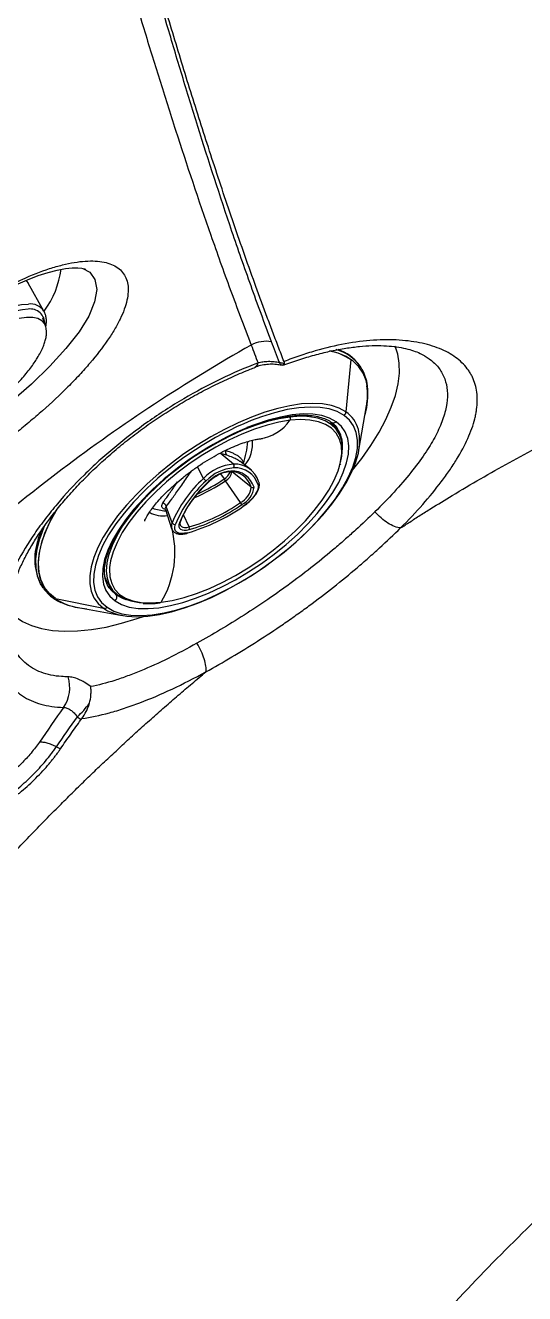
# Model space of a CAD drawing. Extents: x 527 to 611, y 788 to 934.
# Drawn here: x 542.55 to 546.82, y 867.79 to 878.66 of the extents above; entities that cross this region are included whole.
import ezdxf

# ---------------------------------------------------------------- set-up
doc = ezdxf.new("R2010")
doc.units = 0
doc.header["$MEASUREMENT"] = 0
doc.layers.add('1', color=4, linetype='Continuous')
doc.layers.add('GEOMETRY', color=3, linetype='Continuous', lineweight=25)

# ---------------------------------------------------------------- blocks, each defined once
blk = doc.blocks.new('2026_FLAIR')
at = {"layer": 'GEOMETRY'}
for p, q in [((15.638, 72.852), (15.503, 73.09)), ((15.638, 72.852), (15.64, 72.848)), ((15.651, 72.726), (15.629, 72.79)), ((17.697, 72.402), (17.688, 72.391)), ((18.267, 72.437), (18.226, 71.988)), ((18.347, 72.38), (18.341, 72.39)), ((18.353, 72.372), (18.347, 72.38)), ((18.338, 71.661), (18.403, 72.039)), ((17.747, 71.944), (17.743, 71.951)), ((18.126, 71.865), (18.091, 71.904)), ((18.153, 71.827), (18.126, 71.865)), ((18.152, 71.848), (18.147, 71.856)), ((17.263, 71.54), (17.148, 71.634)), ((17.416, 71.488), (17.318, 71.565)), ((18.181, 71.538), (18.182, 71.543)), ((17.006, 71.417), (16.953, 71.516)), ((17.151, 71.457), (17.182, 71.413)), ((17.415, 71.343), (17.252, 71.475)), ((17.322, 71.211), (17.193, 71.397)), ((16.68, 71.15), (16.733, 70.987)), ((16.737, 71.038), (16.687, 71.176)), ((16.882, 71.002), (16.834, 71.105)), ((16.805, 71.022), (16.805, 71.02)), ((15.631, 70.48), (15.623, 70.493)), ((15.624, 70.49), (15.631, 70.48)), ((16.22, 70.461), (16.181, 70.504)), ((16.191, 70.511), (16.217, 70.473)), ((16.197, 70.481), (16.202, 70.474)), ((16.221, 70.467), (16.217, 70.464)), ((16.22, 70.461), (16.218, 70.464)), ((16.258, 70.421), (16.242, 70.443)), ((15.737, 70.387), (16.149, 70.305)), ((15.932, 70.31), (16.309, 70.242)), ((16.149, 70.305), (16.183, 70.284)), ((15.746, 69.118), (15.78, 69.1))]:
    blk.add_line(p, q, dxfattribs=at)
at = {"layer": 'GEOMETRY', "flags": 128}
for points in [[(15.399, 73.077), (15.498, 73.121), (15.59, 73.156), (15.674, 73.183), (15.752, 73.203), (15.822, 73.216), (15.881, 73.222), (15.928, 73.223), (15.964, 73.22), (15.986, 73.215), (15.996, 73.211), (15.996, 73.211), (15.996, 73.211)], [(15.971, 73.218), (16.031, 73.186), (16.076, 73.123), (16.091, 73.036), (16.073, 72.932), (16.022, 72.809), (15.939, 72.675), (15.827, 72.53), (15.69, 72.379), (15.531, 72.226), (15.358, 72.075), (15.175, 71.93), (14.988, 71.794), (14.804, 71.673), (14.625, 71.568), (14.458, 71.484), (14.305, 71.424), (14.172, 71.388), (14.06, 71.379), (13.971, 71.398), (13.908, 71.444), (13.908, 71.444)], [(15.482, 73.116), (15.489, 73.109), (15.503, 73.09)], [(14.305, 71.778), (14.285, 71.803), (14.271, 71.84), (14.269, 71.885), (14.278, 71.937), (14.298, 71.996), (14.33, 72.06), (14.371, 72.129), (14.423, 72.201), (14.483, 72.275), (14.551, 72.35), (14.625, 72.424), (14.706, 72.497), (14.79, 72.567), (14.877, 72.634), (14.966, 72.695), (15.055, 72.75), (15.141, 72.798), (15.226, 72.839), (15.305, 72.871), (15.379, 72.894), (15.446, 72.908), (15.506, 72.912)], [(15.651, 72.726), (15.644, 72.742), (15.621, 72.769), (15.587, 72.788), (15.543, 72.798), (15.489, 72.797), (15.427, 72.787)], [(18.39, 71.964), (18.405, 72.025), (18.415, 72.108), (18.414, 72.185), (18.4, 72.256), (18.375, 72.32), (18.337, 72.375), (18.289, 72.423), (18.229, 72.462), (18.159, 72.491), (18.087, 72.511)], [(18.283, 71.487), (18.362, 71.588), (18.441, 71.701), (18.51, 71.813), (18.568, 71.922), (18.615, 72.027), (18.65, 72.129), (18.674, 72.227), (18.685, 72.319), (18.684, 72.405), (18.671, 72.484), (18.649, 72.551)], [(18.226, 71.988), (18.169, 72.02), (18.102, 72.043), (18.025, 72.057), (17.94, 72.061), (17.847, 72.056), (17.747, 72.041), (17.642, 72.018), (17.532, 71.985), (17.418, 71.944), (17.302, 71.895), (17.185, 71.838), (17.068, 71.774), (16.952, 71.703), (16.838, 71.627), (16.728, 71.546), (16.623, 71.461), (16.524, 71.372), (16.431, 71.281), (16.346, 71.189), (16.27, 71.097), (16.203, 71.004), (16.147, 70.914), (16.101, 70.825), (16.066, 70.74), (16.042, 70.66), (16.031, 70.584), (16.031, 70.514), (16.043, 70.45), (16.067, 70.394), (16.103, 70.345), (16.149, 70.305)], [(18.142, 71.904), (18.086, 71.934), (18.02, 71.956), (17.944, 71.968), (17.859, 71.97), (17.766, 71.962), (17.666, 71.944), (17.561, 71.918), (17.452, 71.881), (17.378, 71.853)], [(18.21, 71.958), (18.152, 71.99), (18.084, 72.013), (18.006, 72.026), (17.919, 72.029), (17.824, 72.023), (17.722, 72.007), (17.614, 71.981), (17.502, 71.946), (17.414, 71.913)], [(16.18, 70.313), (16.238, 70.281), (16.306, 70.258), (16.384, 70.245), (16.471, 70.242), (16.566, 70.248), (16.668, 70.265), (16.776, 70.29), (16.888, 70.325), (17.004, 70.369), (17.121, 70.422), (17.24, 70.482), (17.358, 70.549), (17.474, 70.623), (17.587, 70.702), (17.696, 70.786), (17.799, 70.874), (17.896, 70.965), (17.985, 71.057), (18.065, 71.151), (18.136, 71.244), (18.197, 71.336), (18.246, 71.426), (18.285, 71.513), (18.311, 71.596), (18.325, 71.673), (18.326, 71.745), (18.315, 71.81), (18.292, 71.868), (18.257, 71.917), (18.21, 71.958)], [(17.747, 71.944), (17.653, 71.929), (17.553, 71.905), (17.449, 71.872), (17.341, 71.83), (17.232, 71.78), (17.123, 71.723), (17.014, 71.66), (16.907, 71.59), (16.803, 71.515), (16.704, 71.436), (16.611, 71.354), (16.524, 71.269), (16.445, 71.183), (16.374, 71.096), (16.313, 71.01), (16.263, 70.926), (16.223, 70.844), (16.194, 70.766), (16.188, 70.745)], [(17.748, 71.916), (17.651, 71.9), (17.55, 71.875), (17.443, 71.841), (17.334, 71.797), (17.222, 71.746), (17.111, 71.686), (17, 71.62), (16.892, 71.548), (16.788, 71.47), (16.689, 71.388), (16.596, 71.303), (16.511, 71.216), (16.434, 71.128), (16.367, 71.04), (16.31, 70.954), (16.265, 70.869), (16.231, 70.788), (16.209, 70.711), (16.201, 70.654)], [(16.248, 70.368), (16.304, 70.337), (16.37, 70.315), (16.446, 70.304), (16.531, 70.302), (16.624, 70.309), (16.724, 70.327), (16.829, 70.354), (16.938, 70.39), (17.05, 70.435), (17.164, 70.488), (17.279, 70.548), (17.392, 70.616), (17.503, 70.689), (17.611, 70.768), (17.713, 70.851), (17.81, 70.938), (17.899, 71.027), (17.98, 71.117), (18.052, 71.207), (18.114, 71.297), (18.165, 71.384), (18.204, 71.469), (18.232, 71.55), (18.248, 71.626), (18.251, 71.696), (18.242, 71.759), (18.221, 71.816), (18.187, 71.864), (18.142, 71.904)], [(17.89, 71.949), (17.835, 71.95), (17.747, 71.944)], [(18.171, 71.522), (18.18, 71.56), (18.19, 71.632), (18.187, 71.697), (18.171, 71.755), (18.143, 71.805), (18.103, 71.847), (18.052, 71.88), (17.99, 71.904), (17.918, 71.918), (17.837, 71.922), (17.748, 71.916)], [(18.181, 71.555), (18.192, 71.608), (18.197, 71.676), (18.191, 71.738), (18.172, 71.794), (18.142, 71.841), (18.101, 71.881), (18.049, 71.912), (17.987, 71.934), (17.915, 71.946), (17.89, 71.949)], [(16.183, 70.284), (16.206, 70.273), (16.273, 70.25), (16.35, 70.236), (16.435, 70.232), (16.528, 70.237), (16.628, 70.251), (16.733, 70.275), (16.844, 70.307), (16.957, 70.348), (17.073, 70.398), (17.19, 70.455), (17.307, 70.519), (17.423, 70.589), (17.537, 70.665), (17.647, 70.747), (17.752, 70.832), (17.851, 70.92), (17.944, 71.011), (18.029, 71.103), (18.105, 71.196), (18.172, 71.288), (18.228, 71.379), (18.274, 71.467), (18.309, 71.552), (18.333, 71.633), (18.344, 71.709), (18.344, 71.779), (18.333, 71.838)], [(16.642, 70.356), (16.738, 70.371), (16.84, 70.397), (16.947, 70.431), (17.056, 70.474), (17.167, 70.526), (17.279, 70.585), (17.389, 70.652), (17.497, 70.724), (17.602, 70.802), (17.701, 70.883), (17.794, 70.968), (17.879, 71.055), (17.955, 71.143), (18.023, 71.231), (18.079, 71.318), (18.125, 71.403), (18.159, 71.484), (18.171, 71.522)], [(16.517, 71.329), (16.494, 71.306), (16.405, 71.214), (16.325, 71.12), (16.254, 71.027), (16.193, 70.935), (16.144, 70.845), (16.106, 70.758), (16.079, 70.675), (16.065, 70.598), (16.064, 70.526), (16.075, 70.461), (16.098, 70.403), (16.133, 70.354), (16.18, 70.313)], [(17.474, 71.362), (17.475, 71.344), (17.47, 71.322), (17.46, 71.299), (17.445, 71.274), (17.425, 71.249), (17.4, 71.224), (17.373, 71.2), (17.343, 71.177)], [(16.529, 71.283), (16.491, 71.244), (16.41, 71.154), (16.338, 71.064), (16.276, 70.975), (16.225, 70.887), (16.186, 70.802), (16.158, 70.722), (16.142, 70.646), (16.139, 70.576), (16.148, 70.512), (16.169, 70.456), (16.203, 70.407), (16.248, 70.368)], [(16.007, 70.297), (15.927, 70.307), (15.847, 70.328), (15.777, 70.358), (15.718, 70.397), (15.669, 70.444), (15.632, 70.5), (15.607, 70.563), (15.593, 70.634), (15.591, 70.711), (15.602, 70.795), (15.624, 70.883), (15.659, 70.976), (15.704, 71.073), (15.745, 71.146)], [(15.737, 70.387), (15.685, 70.431), (15.644, 70.484), (15.615, 70.545), (15.597, 70.613), (15.592, 70.688), (15.598, 70.769), (15.617, 70.856), (15.647, 70.947), (15.689, 71.043), (15.742, 71.141), (15.745, 71.147)], [(16.681, 71.139), (16.685, 71.133), (16.685, 71.132)], [(17.344, 71.176), (17.343, 71.176), (17.343, 71.177)], [(15.623, 70.493), (15.61, 70.515), (15.584, 70.579), (15.571, 70.65), (15.569, 70.727), (15.58, 70.811), (15.602, 70.9), (15.637, 70.994), (15.65, 71.024)], [(16.87, 70.952), (16.842, 70.947), (16.816, 70.946), (16.795, 70.949), (16.778, 70.957), (16.767, 70.969), (16.761, 70.984), (16.76, 71.003), (16.765, 71.025)], [(16.799, 71.037), (16.795, 71.02), (16.795, 71.004), (16.8, 70.992), (16.81, 70.982), (16.823, 70.976), (16.84, 70.973), (16.861, 70.974), (16.884, 70.979)], [(16.805, 71.02), (16.808, 71.013), (16.817, 71.005), (16.829, 70.999), (16.844, 70.997), (16.862, 70.998), (16.882, 71.002)], [(15.59, 70.892), (15.595, 70.91), (15.617, 70.973)], [(16.188, 70.745), (16.177, 70.693), (16.172, 70.624), (16.179, 70.562), (16.197, 70.507), (16.227, 70.46), (16.269, 70.42), (16.321, 70.389), (16.383, 70.367), (16.454, 70.354), (16.479, 70.352)], [(16.201, 70.654), (16.2, 70.64), (16.203, 70.575), (16.219, 70.517), (16.247, 70.466), (16.286, 70.424), (16.338, 70.391), (16.4, 70.368), (16.472, 70.354), (16.553, 70.35), (16.642, 70.356)], [(16.202, 70.474), (16.214, 70.46), (16.258, 70.421)], [(16.258, 70.421), (16.312, 70.391), (16.341, 70.381)], [(15.329, 70.297), (15.337, 70.287), (15.391, 70.235), (15.456, 70.191), (15.531, 70.156), (15.617, 70.13), (15.712, 70.114), (15.815, 70.107), (15.927, 70.11), (16.046, 70.123), (16.171, 70.144), (16.302, 70.176), (16.438, 70.216), (16.492, 70.234)]]:
    blk.add_lwpolyline(points, dxfattribs=at)
at = {"layer": 'GEOMETRY'}
for centre, radius, start, end in [((14.99, 73.325), 0.805, 324.0152, 351.9367), ((15.589, 71.976), 0.897, 95.4235, 120.6836), ((15.521, 72.745), 0.125, 357.6722, 98.0566), ((15.522, 72.773), 0.14, 34.2236, 96.7547), ((17.996, 72.029), 0.489, 56.4199, 79.0584), ((18.034, 72.144), 0.393, 36.9472, 74.0265), ((18.041, 72.172), 0.37, 36.0108, 71.4364), ((17.43, 72.411), 0.0426, 297.2897, 355.2576), ((17.682, 72.414), 0.0248, 190.3663, 248.0811), ((17.892, 72.134), 0.52, 349.3852, 8.5214), ((18.183, 71.992), 0.0437, 308.9512, 354.3787), ((18.073, 71.765), 0.27, 15.4634, 55.454), ((18.492, 69.277), 2.848, 112.255, 133.9192), ((17.438, 72.129), 0.375, 277.8779, 325.4484), ((17.726, 71.93), 0.0254, 327.3291, 34.5856), ((18.119, 71.93), 0.0357, 237.1981, 311.3101), ((17.938, 71.734), 0.241, 14.8165, 34.8046), ((18.41, 69.395), 2.665, 112.7904, 134.9137), ((17.127, 71.718), 0.3, 321.3532, 5.3917), ((17.922, 71.696), 0.276, 356.3624, 33.4094), ((17.233, 71.645), 0.0399, 161.0125, 221.4614), ((16.757, 71.762), 0.628, 339.6201, 357.4221), ((17.292, 71.148), 0.393, 94.2326, 136.6886), ((17.247, 71.523), 0.0226, 318.9802, 45.8776), ((17.275, 71.328), 0.212, 16.9925, 93.2028), ((17.291, 71.149), 0.36, 94.2326, 136.6886), ((17.261, 71.191), 0.29, 94.2326, 136.6886), ((17.112, 71.528), 0.135, 301.2508, 336.5977), ((17.146, 71.491), 0.105, 296.6373, 351.4388), ((17.229, 71.489), 0.0133, 230.7493, 321.9601), ((17.231, 71.287), 0.192, 16.9925, 93.2028), ((17.251, 71.284), 0.197, 16.9925, 93.2028), ((17.276, 71.302), 0.207, 16.9925, 93.2028), ((17.718, 70.628), 1.063, 132.0342, 157.3354), ((17.724, 70.625), 1.039, 132.0342, 157.3354), ((17.712, 70.656), 0.989, 132.0342, 157.3354), ((16.347, 72.629), 1.494, 293.0168, 304.4926), ((16.323, 72.667), 1.52, 294.6629, 304.4082), ((17.049, 71.441), 0.0487, 208.6938, 245.5783), ((15.057, 69.928), 2.593, 34.5264, 34.9487), ((17.246, 71.363), 0.17, 296.1991, 353.1705), ((17.249, 71.365), 0.192, 296.1991, 353.1705), ((17.428, 71.36), 0.0211, 232.9002, 301.3003), ((17.466, 71.378), 0.0176, 297.8891, 11.0392), ((17.467, 71.378), 0.016, 13.3475, 51.5479), ((16.645, 71.166), 0.0434, 14.5706, 74.6991), ((16.479, 72.415), 1.47, 285.9341, 304.9872), ((16.935, 70.942), 0.471, 32.2055, 34.8174), ((16.654, 71.319), 0.222, 239.7529, 280.8884), ((16.757, 71.762), 0.628, 252.7345, 263.0415), ((16.436, 72.473), 1.582, 285.9341, 304.9872), ((16.47, 72.426), 1.505, 285.9341, 304.9872), ((15.931, 70.783), 0.83, 329.0327, 15.2641), ((16.807, 71.007), 0.0763, 156.4308, 195.5583), ((16.758, 71.047), 0.0233, 204.1905, 288.3108), ((16.795, 71.05), 0.0133, 287.6031, 341.5998), ((16.858, 70.989), 0.0279, 338.5093, 27.2579), ((16.026, 70.727), 0.466, 159.272, 210.5078), ((16.388, 70.648), 0.24, 192.8285, 214.757), ((16.389, 70.656), 0.258, 229.1426, 235.1369), ((16.012, 70.801), 0.497, 236.5276, 260.8226), ((16.223, 70.4), 0.0405, 307.1977, 31.6143), ((16.156, 70.342), 0.0378, 260.0419, 310.2015), ((15.565, 69.623), 0.295, 325.2417, 18.5378), ((15.488, 69.87), 0.66, 311.4542, 324.8509)]:
    blk.add_arc(centre, radius, start, end, dxfattribs=at)
for points, knots in [([(14.275, 74.644), (14.304, 74.668), (14.362, 74.715), (14.448, 74.785), (14.535, 74.855), (14.623, 74.924), (14.71, 74.994), (14.798, 75.063), (14.887, 75.131), (14.975, 75.2), (15.064, 75.268), (15.153, 75.336), (15.242, 75.403), (15.331, 75.47), (15.421, 75.537), (15.511, 75.604), (15.601, 75.67), (15.691, 75.736), (15.782, 75.802), (15.873, 75.867), (15.964, 75.933), (16.056, 75.997), (16.147, 76.062), (16.209, 76.105), (16.239, 76.126)], [0, 0, 0, 0, 0.045361, 0.09073, 0.136108, 0.181494, 0.226889, 0.272292, 0.317704, 0.363124, 0.408554, 0.453993, 0.499441, 0.544898, 0.590365, 0.635841, 0.681327, 0.726823, 0.772328, 0.817843, 0.863367, 0.908902, 0.954446, 1, 1, 1, 1]), ([(16.239, 76.126), (16.322, 75.844), (16.407, 75.56), (16.538, 75.129), (16.582, 74.985), (16.673, 74.695), (16.719, 74.549), (16.862, 74.108), (16.961, 73.809), (17.122, 73.35), (17.177, 73.195), (17.293, 72.881), (17.352, 72.722), (17.414, 72.561)], [0, 0, 0, 0, 0.25, 0.25, 0.375, 0.375, 0.5, 0.5, 0.75, 0.75, 0.875, 0.875, 1, 1, 1, 1]), ([(17.589, 72.589), (17.528, 72.751), (17.469, 72.91), (17.357, 73.225), (17.302, 73.381), (17.146, 73.841), (17.049, 74.14), (16.911, 74.582), (16.866, 74.728), (16.778, 75.018), (16.735, 75.163), (16.608, 75.594), (16.526, 75.878), (16.446, 76.16)], [0, 0, 0, 0, 0.125, 0.125, 0.25, 0.25, 0.5, 0.5, 0.625, 0.625, 0.75, 0.75, 1, 1, 1, 1]), ([(17.696, 72.419), (17.687, 72.441), (17.671, 72.485), (17.646, 72.549), (17.621, 72.614), (17.597, 72.678), (17.573, 72.741), (17.55, 72.804), (17.526, 72.867), (17.503, 72.93), (17.48, 72.992), (17.432, 73.126), (17.359, 73.329), (17.265, 73.6), (17.175, 73.866), (17.089, 74.127), (17.006, 74.383), (16.926, 74.637), (16.847, 74.89), (16.77, 75.143), (16.694, 75.396), (16.618, 75.65), (16.543, 75.904), (16.494, 76.073), (16.47, 76.158)], [0, 0, 0, 0, 0.015948, 0.031859, 0.047735, 0.063575, 0.079378, 0.095145, 0.110876, 0.126569, 0.142226, 0.157845, 0.22818, 0.298416, 0.368545, 0.43856, 0.506969, 0.575897, 0.645337, 0.715284, 0.785729, 0.856668, 0.928094, 1, 1, 1, 1]), ([(13.837, 71.189), (13.86, 71.161), (13.889, 71.141), (13.944, 71.122), (13.964, 71.117), (13.997, 71.112), (14.009, 71.111), (14.032, 71.11), (14.045, 71.11), (14.107, 71.112), (14.163, 71.121), (14.24, 71.141), (14.256, 71.145), (14.288, 71.155), (14.305, 71.16), (14.355, 71.177), (14.39, 71.19), (14.496, 71.234), (14.57, 71.269), (14.669, 71.32), (14.689, 71.331), (14.728, 71.353), (14.748, 71.364), (14.809, 71.399), (14.849, 71.423), (14.931, 71.474), (14.973, 71.5), (15.035, 71.542), (15.056, 71.556), (15.098, 71.585), (15.119, 71.599), (15.224, 71.673), (15.307, 71.735), (15.429, 71.831), (15.469, 71.864), (15.529, 71.914), (15.549, 71.931), (15.588, 71.965), (15.607, 71.981), (15.703, 72.066), (15.775, 72.134), (15.861, 72.219), (15.877, 72.236), (15.911, 72.271), (15.927, 72.288), (15.974, 72.339), (16.004, 72.373), (16.089, 72.473), (16.14, 72.538), (16.195, 72.618), (16.205, 72.633), (16.225, 72.665), (16.234, 72.68), (16.261, 72.725), (16.277, 72.755), (16.305, 72.812), (16.317, 72.84), (16.336, 72.894), (16.344, 72.92), (16.361, 72.995), (16.363, 73.04), (16.354, 73.1), (16.349, 73.119), (16.334, 73.153), (16.324, 73.169), (16.301, 73.198), (16.287, 73.211), (16.255, 73.234), (16.237, 73.244), (16.179, 73.268), (16.132, 73.278), (16.052, 73.282), (16.023, 73.282), (15.963, 73.278), (15.931, 73.274), (15.866, 73.263), (15.832, 73.256), (15.779, 73.243), (15.761, 73.238), (15.724, 73.228), (15.705, 73.222), (15.611, 73.192), (15.533, 73.161), (15.411, 73.105), (15.37, 73.085), (15.308, 73.053), (15.287, 73.042), (15.244, 73.019), (15.223, 73.007), (15.118, 72.946), (15.034, 72.892), (14.929, 72.819), (14.908, 72.804), (14.866, 72.774), (14.845, 72.758), (14.783, 72.711), (14.742, 72.679), (14.622, 72.581), (14.545, 72.512), (14.452, 72.423), (14.434, 72.405), (14.398, 72.369), (14.38, 72.351), (14.328, 72.297), (14.294, 72.261), (14.23, 72.188), (14.199, 72.152), (14.155, 72.097), (14.14, 72.079), (14.112, 72.042), (14.098, 72.024), (14.032, 71.934), (13.986, 71.864), (13.926, 71.762), (13.908, 71.728), (13.884, 71.679), (13.876, 71.663), (13.862, 71.631), (13.855, 71.616), (13.824, 71.539), (13.807, 71.482), (13.796, 71.417), (13.794, 71.404), (13.791, 71.38), (13.79, 71.368), (13.789, 71.333), (13.791, 71.311), (13.801, 71.25), (13.815, 71.216), (13.837, 71.189)], [0, 0, 0, 0, 0.03125, 0.03125, 0.046875, 0.046875, 0.054687, 0.054687, 0.0625, 0.0625, 0.09375, 0.09375, 0.101562, 0.101562, 0.109375, 0.109375, 0.125, 0.125, 0.15625, 0.15625, 0.164062, 0.164062, 0.171875, 0.171875, 0.1875, 0.1875, 0.203125, 0.203125, 0.210937, 0.210937, 0.21875, 0.21875, 0.25, 0.25, 0.265625, 0.265625, 0.273437, 0.273437, 0.28125, 0.28125, 0.3125, 0.3125, 0.320312, 0.320312, 0.328125, 0.328125, 0.34375, 0.34375, 0.375, 0.375, 0.382812, 0.382812, 0.390625, 0.390625, 0.40625, 0.40625, 0.421875, 0.421875, 0.4375, 0.4375, 0.46875, 0.46875, 0.484375, 0.484375, 0.5, 0.5, 0.515625, 0.515625, 0.53125, 0.53125, 0.5625, 0.5625, 0.578125, 0.578125, 0.59375, 0.59375, 0.609375, 0.609375, 0.617187, 0.617187, 0.625, 0.625, 0.65625, 0.65625, 0.671875, 0.671875, 0.679687, 0.679687, 0.6875, 0.6875, 0.71875, 0.71875, 0.726562, 0.726562, 0.734375, 0.734375, 0.75, 0.75, 0.78125, 0.78125, 0.789062, 0.789062, 0.796875, 0.796875, 0.8125, 0.8125, 0.828125, 0.828125, 0.835937, 0.835937, 0.84375, 0.84375, 0.875, 0.875, 0.890625, 0.890625, 0.898438, 0.898438, 0.90625, 0.90625, 0.9375, 0.9375, 0.945313, 0.945313, 0.953125, 0.953125, 0.96875, 0.96875, 1, 1, 1, 1]), ([(18.695, 70.993), (18.708, 71.001), (18.734, 71.018), (18.79, 71.055), (18.863, 71.102), (18.984, 71.178), (19.156, 71.283), (19.38, 71.416), (19.628, 71.556), (20.046, 71.782), (20.641, 72.074), (21.424, 72.403), (22.088, 72.636), (22.558, 72.777), (22.787, 72.839), (22.922, 72.874), (23.023, 72.9), (23.13, 72.926), (23.264, 72.958), (23.433, 72.997), (23.635, 73.04), (23.907, 73.094), (24.245, 73.154), (24.656, 73.215), (25.067, 73.264), (25.481, 73.302), (25.894, 73.328), (26.219, 73.34), (26.456, 73.344), (26.606, 73.345), (26.756, 73.344), (26.906, 73.342), (27.055, 73.338), (27.204, 73.333), (27.352, 73.326), (27.499, 73.317), (27.598, 73.311), (27.647, 73.307)], [0, 0, 0, 0, 0.004889, 0.009686, 0.020797, 0.031898, 0.054081, 0.083326, 0.112823, 0.142572, 0.231326, 0.319814, 0.409401, 0.454147, 0.476461, 0.485379, 0.498747, 0.509881, 0.521012, 0.543264, 0.565667, 0.587742, 0.632629, 0.676704, 0.721792, 0.766619, 0.81118, 0.855472, 0.871727, 0.887934, 0.904092, 0.9202, 0.93626, 0.95227, 0.96823, 0.98414, 1, 1, 1, 1]), ([(15.654, 72.715), (15.656, 72.726), (15.66, 72.748), (15.66, 72.78), (15.655, 72.812), (15.646, 72.836), (15.64, 72.849), (15.638, 72.852)], [0, 0, 0, 0, 0.2141628, 0.4601576, 0.7042588, 0.9289848, 1, 1, 1, 1]), ([(15.197, 72.034), (15.224, 72.056), (15.261, 72.087), (15.312, 72.133), (15.354, 72.172), (15.4, 72.219), (15.444, 72.267), (15.486, 72.316), (15.523, 72.363), (15.555, 72.408), (15.584, 72.452), (15.609, 72.497), (15.63, 72.54), (15.645, 72.58), (15.656, 72.619), (15.66, 72.649), (15.66, 72.68), (15.658, 72.704), (15.653, 72.719), (15.651, 72.726)], [0, 0, 0, 0, 0.091674, 0.127554, 0.186647, 0.246664, 0.309582, 0.373282, 0.436413, 0.497015, 0.553491, 0.620272, 0.686064, 0.746479, 0.806427, 0.872262, 0.911355, 0.963389, 1, 1, 1, 1]), ([(17.414, 72.561), (16.852, 72.242), (16.31, 71.886), (15.253, 71.086), (14.74, 70.639), (13.781, 69.68), (13.334, 69.167), (12.534, 68.11), (12.178, 67.568), (11.859, 67.006)], [0.0117209, 0.0117209, 0.0117209, 0.0117209, 0.2499981, 0.2499981, 0.4999981, 0.4999981, 0.7499981, 0.7499981, 0.9882772, 0.9882772, 0.9882772, 0.9882772]), ([(17.589, 72.589), (17.56, 72.594), (17.53, 72.594), (17.47, 72.585), (17.441, 72.575), (17.414, 72.561)], [0, 0, 0, 0, 0.5, 0.5, 1, 1, 1, 1]), ([(17.69, 72.388), (17.694, 72.39), (17.745, 72.41), (17.841, 72.441), (17.974, 72.481), (18.103, 72.512), (18.226, 72.535), (18.343, 72.55), (18.451, 72.557), (18.551, 72.556), (18.641, 72.549), (18.721, 72.536), (18.791, 72.518), (18.85, 72.496), (18.887, 72.478), (18.902, 72.467), (18.904, 72.466)], [0, 0, 0, 0, 0.008127, 0.092038, 0.175826, 0.259296, 0.342257, 0.42454, 0.506029, 0.586732, 0.666624, 0.745299, 0.824383, 0.903824, 0.983792, 1, 1, 1, 1]), ([(18.695, 70.993), (18.831, 71.129), (18.947, 71.261), (19.068, 71.422), (19.091, 71.454), (19.124, 71.501), (19.135, 71.517), (19.155, 71.549), (19.165, 71.564), (19.213, 71.642), (19.245, 71.702), (19.297, 71.818), (19.317, 71.874), (19.334, 71.942), (19.337, 71.955), (19.343, 71.982), (19.345, 71.995), (19.35, 72.034), (19.352, 72.06), (19.353, 72.133), (19.347, 72.18), (19.328, 72.245), (19.32, 72.266), (19.306, 72.296), (19.301, 72.306), (19.289, 72.325), (19.283, 72.335), (19.251, 72.382), (19.218, 72.415), (19.142, 72.474), (19.098, 72.5), (19.022, 72.533), (18.995, 72.543), (18.939, 72.561), (18.91, 72.569), (18.819, 72.589), (18.754, 72.598), (18.649, 72.605), (18.613, 72.606), (18.539, 72.605), (18.5, 72.604), (18.384, 72.596), (18.303, 72.586), (18.137, 72.556), (18.052, 72.536), (17.92, 72.498), (17.876, 72.484), (17.786, 72.454), (17.741, 72.437), (17.696, 72.419)], [0, 0, 0, 0, 0.125, 0.125, 0.15625, 0.15625, 0.171875, 0.171875, 0.1875, 0.1875, 0.25, 0.25, 0.3125, 0.3125, 0.328125, 0.328125, 0.34375, 0.34375, 0.375, 0.375, 0.4375, 0.4375, 0.46875, 0.46875, 0.484375, 0.484375, 0.5, 0.5, 0.5625, 0.5625, 0.625, 0.625, 0.65625, 0.65625, 0.6875, 0.6875, 0.75, 0.75, 0.78125, 0.78125, 0.8125, 0.8125, 0.875, 0.875, 0.9375, 0.9375, 0.96875, 0.96875, 1, 1, 1, 1]), ([(17.473, 72.407), (17.365, 72.366), (17.258, 72.32), (17.045, 72.217), (16.94, 72.161), (16.81, 72.084), (16.784, 72.069), (16.732, 72.037), (16.707, 72.02), (16.629, 71.971), (16.579, 71.937), (16.431, 71.832), (16.336, 71.76), (16.199, 71.646), (16.154, 71.607), (16.088, 71.548), (16.067, 71.527), (16.024, 71.487), (16.003, 71.467), (15.9, 71.366), (15.824, 71.283), (15.718, 71.158), (15.684, 71.116), (15.636, 71.053), (15.62, 71.032), (15.589, 70.989), (15.574, 70.968), (15.501, 70.861), (15.451, 70.777), (15.364, 70.611), (15.328, 70.529), (15.292, 70.429), (15.285, 70.409), (15.273, 70.369), (15.267, 70.349), (15.252, 70.291), (15.243, 70.253), (15.224, 70.142), (15.22, 70.072), (15.223, 69.988), (15.225, 69.972), (15.228, 69.94), (15.231, 69.924), (15.239, 69.877), (15.246, 69.848), (15.274, 69.763), (15.3, 69.713), (15.35, 69.646), (15.368, 69.625), (15.398, 69.596), (15.409, 69.587), (15.431, 69.57), (15.442, 69.562), (15.501, 69.523), (15.554, 69.499), (15.642, 69.475), (15.673, 69.468), (15.738, 69.459), (15.772, 69.456), (15.807, 69.455)], [0, 0, 0, 0, 0.0625, 0.0625, 0.125, 0.125, 0.140625, 0.140625, 0.15625, 0.15625, 0.1875, 0.1875, 0.25, 0.25, 0.28125, 0.28125, 0.296875, 0.296875, 0.3125, 0.3125, 0.375, 0.375, 0.40625, 0.40625, 0.421875, 0.421875, 0.4375, 0.4375, 0.5, 0.5, 0.5625, 0.5625, 0.578125, 0.578125, 0.59375, 0.59375, 0.625, 0.625, 0.6875, 0.6875, 0.703125, 0.703125, 0.71875, 0.71875, 0.75, 0.75, 0.8125, 0.8125, 0.84375, 0.84375, 0.859375, 0.859375, 0.875, 0.875, 0.9375, 0.9375, 0.96875, 0.96875, 1, 1, 1, 1]), ([(17.45, 72.372), (17.457, 72.375), (17.478, 72.384), (17.522, 72.394), (17.576, 72.4), (17.628, 72.398), (17.659, 72.393), (17.673, 72.391)], [0, 0, 0, 0, 0.108137, 0.352031, 0.586566, 0.814364, 1, 1, 1, 1]), ([(17.658, 72.41), (17.642, 72.413), (17.626, 72.415), (17.594, 72.418), (17.577, 72.419), (17.546, 72.418), (17.53, 72.417), (17.501, 72.413), (17.487, 72.411), (17.473, 72.407)], [0, 0, 0, 0, 0.25, 0.25, 0.5, 0.5, 0.75, 0.75, 1, 1, 1, 1]), ([(17.697, 72.402), (17.695, 72.403), (17.694, 72.403), (17.692, 72.403), (17.681, 72.406), (17.669, 72.408), (17.658, 72.41)], [0.000149032, 0.000149032, 0.000149032, 0.000149032, 0.000279696, 0.000279696, 0.000279696, 0.001179991, 0.001179991, 0.001179991, 0.001179991]), ([(18.904, 72.466), (18.929, 72.45), (18.984, 72.413), (19.044, 72.339), (19.085, 72.248), (19.1, 72.145), (19.09, 72.03), (19.053, 71.905), (18.991, 71.771), (18.902, 71.625), (18.785, 71.468), (18.643, 71.301), (18.531, 71.188), (18.475, 71.131)], [0, 0, 0, 0, 0.069506, 0.155874, 0.245082, 0.334604, 0.423822, 0.515387, 0.607272, 0.698856, 0.799108, 0.899745, 1, 1, 1, 1]), ([(15.336, 70.091), (15.334, 70.098), (15.328, 70.122), (15.324, 70.175), (15.324, 70.248), (15.333, 70.329), (15.351, 70.417), (15.378, 70.511), (15.415, 70.61), (15.462, 70.712), (15.517, 70.817), (15.583, 70.923), (15.657, 71.031), (15.741, 71.142), (15.834, 71.253), (15.936, 71.365), (16.046, 71.477), (16.164, 71.586), (16.287, 71.692), (16.416, 71.794), (16.548, 71.891), (16.684, 71.982), (16.823, 72.068), (16.966, 72.149), (17.113, 72.224), (17.26, 72.292), (17.373, 72.341), (17.436, 72.364), (17.451, 72.37)], [0, 0, 0, 0, 0.015124, 0.0561202, 0.0963565, 0.1364104, 0.1764559, 0.216541, 0.2565919, 0.2964688, 0.3360965, 0.375003, 0.4143512, 0.4543733, 0.494966, 0.5359984, 0.5773193, 0.6187678, 0.6601474, 0.7013012, 0.7421145, 0.7824246, 0.8226685, 0.8637277, 0.9049681, 0.9462837, 0.9875215, 1, 1, 1, 1]), ([(17.673, 72.391), (17.677, 72.391), (17.681, 72.39), (17.686, 72.389), (17.686, 72.389)], [0, 0, 0, 0, 0.912435, 1, 1, 1, 1]), ([(18.412, 72.208), (18.412, 72.21), (18.41, 72.237), (18.396, 72.284), (18.376, 72.337), (18.357, 72.363), (18.352, 72.371)], [0, 0, 0, 0, 0.033609, 0.437253, 0.834248, 1, 1, 1, 1]), ([(17.373, 71.845), (17.403, 71.857), (17.467, 71.882), (17.561, 71.912), (17.656, 71.936), (17.745, 71.952), (17.828, 71.96), (17.904, 71.96), (17.972, 71.952), (18.031, 71.936), (18.072, 71.918), (18.093, 71.905), (18.1, 71.9)], [0, 0, 0, 0, 0.094446, 0.201986, 0.309317, 0.416395, 0.523185, 0.629692, 0.736011, 0.842349, 0.949207, 1, 1, 1, 1]), ([(18.1, 71.9), (18.107, 71.895), (18.125, 71.882), (18.139, 71.865), (18.147, 71.854)], [0, 0, 0, 0, 0.369965, 1, 1, 1, 1]), ([(16.501, 71.052), (16.501, 71.052), (16.502, 71.053), (16.507, 71.067), (16.519, 71.09), (16.539, 71.122), (16.567, 71.162), (16.603, 71.208), (16.648, 71.259), (16.702, 71.313), (16.763, 71.37), (16.83, 71.427), (16.903, 71.482), (16.979, 71.535), (17.057, 71.584), (17.135, 71.628), (17.21, 71.666), (17.281, 71.698), (17.346, 71.722), (17.403, 71.74), (17.449, 71.751), (17.476, 71.755), (17.487, 71.757), (17.49, 71.757)], [0, 0, 0, 0, 0.0326244, 0.0744883, 0.1172014, 0.161368, 0.2073417, 0.2552371, 0.3049818, 0.356375, 0.4091388, 0.4629586, 0.5175082, 0.5724624, 0.6274948, 0.6821899, 0.7362338, 0.7893196, 0.8411593, 0.8915116, 0.9402307, 0.9873376, 1, 1, 1, 1]), ([(17.49, 71.757), (17.494, 71.758), (17.506, 71.759), (17.514, 71.758), (17.512, 71.759), (17.511, 71.759)], [0, 0, 0, 0, 0.333616, 0.868985, 1, 1, 1, 1]), ([(17.196, 71.658), (17.209, 71.654), (17.233, 71.646), (17.263, 71.633), (17.289, 71.62), (17.31, 71.605), (17.33, 71.586), (17.343, 71.566), (17.342, 71.552), (17.341, 71.547)], [0, 0, 0, 0, 0.141457, 0.270107, 0.386931, 0.52347, 0.660388, 0.883125, 1, 1, 1, 1]), ([(17.148, 71.634), (17.159, 71.631), (17.178, 71.626), (17.196, 71.621), (17.204, 71.619)], [0, 0, 0, 0, 0.561342, 1, 1, 1, 1]), ([(17.204, 71.619), (17.238, 71.606), (17.28, 71.591), (17.31, 71.571), (17.316, 71.566), (17.318, 71.565)], [0, 0, 0, 0, 0.746882, 0.923319, 1, 1, 1, 1]), ([(16.687, 71.176), (16.702, 71.196), (16.731, 71.236), (16.792, 71.323), (16.852, 71.407), (16.891, 71.464), (16.905, 71.483)], [0, 0, 0, 0, 0.285753, 0.568066, 0.850382, 1, 1, 1, 1]), ([(17.053, 71.391), (17.059, 71.396), (17.074, 71.41), (17.104, 71.433), (17.142, 71.454), (17.178, 71.469), (17.208, 71.476), (17.222, 71.476), (17.228, 71.476)], [0, 0, 0, 0, 0.099707, 0.291486, 0.483997, 0.675442, 0.86406, 1, 1, 1, 1]), ([(16.657, 71.207), (16.671, 71.228), (16.7, 71.268), (16.745, 71.332), (16.776, 71.376), (16.784, 71.387)], [0, 0, 0, 0, 0.432899, 0.861271, 1, 1, 1, 1]), ([(16.808, 71.045), (16.812, 71.055), (16.823, 71.085), (16.849, 71.138), (16.89, 71.202), (16.939, 71.268), (16.994, 71.332), (17.034, 71.372), (17.053, 71.391)], [0, 0, 0, 0, 0.097518, 0.282605, 0.468028, 0.653829, 0.839994, 1, 1, 1, 1]), ([(17.344, 71.176), (17.351, 71.181), (17.373, 71.196), (17.407, 71.225), (17.441, 71.262), (17.466, 71.299), (17.482, 71.334), (17.486, 71.362), (17.484, 71.376), (17.483, 71.381)], [0, 0, 0, 0, 0.087806, 0.255312, 0.423659, 0.59341, 0.765737, 0.922518, 1, 1, 1, 1]), ([(16.202, 70.475), (16.201, 70.477), (16.188, 70.491), (16.173, 70.524), (16.159, 70.574), (16.156, 70.632), (16.163, 70.696), (16.181, 70.764), (16.209, 70.836), (16.246, 70.912), (16.293, 70.99), (16.349, 71.071), (16.414, 71.153), (16.477, 71.224), (16.521, 71.268), (16.537, 71.284)], [0, 0, 0, 0, 0.013644, 0.103348, 0.193131, 0.280087, 0.364754, 0.448325, 0.531557, 0.614772, 0.698114, 0.781642, 0.865354, 0.949226, 1, 1, 1, 1]), ([(16.681, 71.15), (16.675, 71.152), (16.655, 71.159), (16.643, 71.179), (16.652, 71.198), (16.657, 71.207)], [0, 0, 0, 0, 0.182571, 0.582709, 1, 1, 1, 1]), ([(16.681, 71.151), (16.68, 71.152), (16.674, 71.16), (16.681, 71.169), (16.687, 71.176)], [0, 0, 0, 0, 0.144248, 1, 1, 1, 1]), ([(18.475, 71.131), (18.422, 71.08), (18.367, 71.028), (18.282, 70.95), (18.253, 70.925), (18.194, 70.873), (18.164, 70.847), (18.014, 70.718), (17.888, 70.619), (17.724, 70.498), (17.69, 70.474), (17.623, 70.426), (17.59, 70.403), (17.488, 70.334), (17.421, 70.289), (17.219, 70.16), (17.084, 70.08), (16.95, 70.005)], [0, 0, 0, 0, 0.125, 0.125, 0.1875, 0.1875, 0.25, 0.25, 0.5, 0.5, 0.5625, 0.5625, 0.625, 0.625, 0.75, 0.75, 1, 1, 1, 1]), ([(18.695, 70.993), (18.679, 70.994), (18.662, 70.998), (18.625, 71.013), (18.606, 71.023), (18.567, 71.047), (18.547, 71.062), (18.509, 71.095), (18.491, 71.113), (18.475, 71.131)], [0, 0, 0, 0, 0.25, 0.25, 0.5, 0.5, 0.75, 0.75, 1, 1, 1, 1]), ([(16.731, 71.001), (16.731, 71), (16.73, 70.99), (16.739, 70.972), (16.758, 70.952), (16.786, 70.941), (16.819, 70.939), (16.847, 70.943), (16.863, 70.947), (16.865, 70.948)], [0, 0, 0, 0, 0.023174, 0.19978, 0.387074, 0.570066, 0.766217, 0.969794, 1, 1, 1, 1]), ([(16.805, 71.022), (16.805, 71.024), (16.803, 71.029), (16.806, 71.039), (16.808, 71.045)], [0, 0, 0, 0, 0.443573, 1, 1, 1, 1]), ([(17.027, 69.76), (17.101, 69.801), (17.174, 69.843), (17.322, 69.931), (17.396, 69.976), (17.543, 70.071), (17.617, 70.119), (17.727, 70.195), (17.764, 70.221), (17.838, 70.273), (17.874, 70.299), (17.981, 70.378), (18.051, 70.432), (18.189, 70.541), (18.256, 70.596), (18.355, 70.68), (18.388, 70.709), (18.452, 70.766), (18.484, 70.794), (18.577, 70.879), (18.637, 70.936), (18.695, 70.993)], [0, 0, 0, 0, 0.125, 0.125, 0.25, 0.25, 0.375, 0.375, 0.4375, 0.4375, 0.5, 0.5, 0.625, 0.625, 0.75, 0.75, 0.8125, 0.8125, 0.875, 0.875, 1, 1, 1, 1]), ([(15.623, 70.495), (15.631, 70.482), (15.651, 70.45), (15.695, 70.409), (15.74, 70.375), (15.772, 70.36), (15.782, 70.355)], [0, 0, 0, 0, 0.215958, 0.532965, 0.850734, 1, 1, 1, 1]), ([(16.49, 70.346), (16.51, 70.345), (16.554, 70.343), (16.605, 70.347), (16.634, 70.35)], [0, 0, 0, 0, 0.4269258, 1, 1, 1, 1]), ([(15.845, 69.717), (15.826, 69.718), (15.775, 69.719), (15.697, 69.73), (15.613, 69.754), (15.538, 69.79), (15.472, 69.839), (15.417, 69.898), (15.374, 69.97), (15.346, 70.035), (15.338, 70.079), (15.335, 70.091)], [0, 0, 0, 0, 0.06938, 0.19116, 0.312938, 0.438496, 0.564055, 0.690532, 0.817014, 0.94755, 1, 1, 1, 1]), ([(16.95, 70.005), (16.866, 69.958), (16.784, 69.915), (16.624, 69.836), (16.545, 69.8), (16.431, 69.753), (16.393, 69.738), (16.337, 69.718), (16.318, 69.711), (16.282, 69.698), (16.264, 69.692), (16.174, 69.664), (16.105, 69.646), (16.04, 69.633)], [0, 0, 0, 0, 0.25, 0.25, 0.5, 0.5, 0.625, 0.625, 0.6875, 0.6875, 0.75, 0.75, 1, 1, 1, 1]), ([(17.027, 69.76), (17.029, 69.774), (17.029, 69.791), (17.023, 69.828), (17.018, 69.849), (17.005, 69.892), (16.996, 69.915), (16.975, 69.961), (16.963, 69.983), (16.95, 70.005)], [0, 0, 0, 0, 0.25, 0.25, 0.5, 0.5, 0.75, 0.75, 1, 1, 1, 1]), ([(14.66, 67.393), (14.677, 67.414), (14.713, 67.456), (14.766, 67.52), (14.82, 67.583), (14.874, 67.645), (14.928, 67.708), (14.982, 67.77), (15.037, 67.832), (15.092, 67.894), (15.147, 67.955), (15.203, 68.016), (15.258, 68.077), (15.314, 68.138), (15.371, 68.198), (15.427, 68.258), (15.484, 68.318), (15.541, 68.377), (15.598, 68.436), (15.655, 68.495), (15.713, 68.554), (15.788, 68.629), (15.88, 68.721), (15.99, 68.829), (16.101, 68.936), (16.214, 69.042), (16.327, 69.147), (16.441, 69.252), (16.556, 69.355), (16.673, 69.458), (16.79, 69.56), (16.908, 69.66), (16.987, 69.727), (17.027, 69.76)], [0, 0, 0, 0, 0.024712, 0.049414, 0.074105, 0.098787, 0.123457, 0.148117, 0.172767, 0.197406, 0.222034, 0.246651, 0.271258, 0.295853, 0.320437, 0.34501, 0.369572, 0.394123, 0.418662, 0.443189, 0.467706, 0.49221, 0.538139, 0.584117, 0.630142, 0.676214, 0.722334, 0.768499, 0.81471, 0.860966, 0.907267, 0.953612, 1, 1, 1, 1]), ([(16.04, 69.633), (16.022, 69.646), (16.005, 69.658), (15.98, 69.674), (15.971, 69.678), (15.954, 69.687), (15.946, 69.691), (15.921, 69.702), (15.904, 69.708), (15.873, 69.715), (15.859, 69.717), (15.845, 69.717)], [0, 0, 0, 0, 0.25, 0.25, 0.375, 0.375, 0.5, 0.5, 0.75, 0.75, 1, 1, 1, 1]), ([(15.963, 69.36), (16.038, 69.37), (16.117, 69.386), (16.242, 69.42), (16.284, 69.433), (16.371, 69.462), (16.416, 69.478), (16.55, 69.529), (16.642, 69.568), (16.831, 69.657), (16.928, 69.706), (17.027, 69.76)], [0, 0, 0, 0, 0.25, 0.25, 0.375, 0.375, 0.5, 0.5, 0.75, 0.75, 1, 1, 1, 1]), ([(16.028, 69.49), (16.035, 69.514), (16.039, 69.538), (16.042, 69.574), (16.043, 69.586), (16.042, 69.604), (16.042, 69.61), (16.041, 69.621), (16.04, 69.627), (16.04, 69.633)], [0, 0, 0, 0, 0.5, 0.5, 0.75, 0.75, 0.875, 0.875, 1, 1, 1, 1]), ([(15.963, 69.36), (15.978, 69.379), (15.99, 69.399), (16.007, 69.432), (16.012, 69.443), (16.02, 69.466), (16.024, 69.478), (16.028, 69.49)], [0, 0, 0, 0, 0.5, 0.5, 0.75, 0.75, 1, 1, 1, 1]), ([(15.807, 69.455), (15.817, 69.455), (15.826, 69.453), (15.841, 69.447), (15.846, 69.445), (15.856, 69.439), (15.862, 69.436), (15.877, 69.426), (15.887, 69.417), (15.907, 69.398), (15.916, 69.387), (15.925, 69.375)], [0, 0, 0, 0, 0.25, 0.25, 0.375, 0.375, 0.5, 0.5, 0.75, 0.75, 1, 1, 1, 1]), ([(15.78, 69.1), (15.795, 69.121), (15.824, 69.163), (15.868, 69.225), (15.911, 69.287), (15.941, 69.329), (15.955, 69.349)], [0, 0, 0, 0, 0.250781, 0.501042, 0.750783, 1, 1, 1, 1]), ([(15.6, 69.157), (15.578, 69.126), (15.554, 69.095), (15.503, 69.033), (15.475, 69.003), (15.417, 68.945), (15.387, 68.917), (15.341, 68.879), (15.325, 68.866), (15.294, 68.842), (15.278, 68.831), (15.263, 68.82)], [0, 0, 0, 0, 0.25, 0.25, 0.5, 0.5, 0.75, 0.75, 0.875, 0.875, 1, 1, 1, 1]), ([(15.746, 69.118), (15.732, 69.124), (15.705, 69.136), (15.679, 69.145), (15.654, 69.152), (15.642, 69.154), (15.62, 69.157), (15.609, 69.158), (15.6, 69.157)], [0, 0, 0, 0, 0.25, 0.5, 0.5, 0.75, 0.75, 1, 1, 1, 1]), ([(15.302, 68.674), (15.313, 68.681), (15.323, 68.688), (15.343, 68.703), (15.354, 68.711), (15.384, 68.734), (15.405, 68.751), (15.466, 68.802), (15.505, 68.838), (15.582, 68.915), (15.618, 68.955), (15.669, 69.015), (15.685, 69.035), (15.709, 69.066), (15.717, 69.076), (15.732, 69.097), (15.739, 69.107), (15.746, 69.118)], [0, 0, 0, 0, 0.0625, 0.0625, 0.125, 0.125, 0.25, 0.25, 0.5, 0.5, 0.75, 0.75, 0.875, 0.875, 0.9375, 0.9375, 1, 1, 1, 1]), ([(15.32, 68.64), (15.324, 68.643), (15.333, 68.648), (15.346, 68.657), (15.358, 68.667), (15.371, 68.676), (15.384, 68.686), (15.396, 68.696), (15.409, 68.706), (15.422, 68.716), (15.434, 68.726), (15.464, 68.751), (15.51, 68.791), (15.57, 68.849), (15.629, 68.91), (15.673, 68.96), (15.704, 68.998), (15.724, 69.023), (15.744, 69.049), (15.763, 69.074), (15.774, 69.091), (15.78, 69.1)], [0, 0, 0, 0, 0.025026, 0.050004, 0.074945, 0.099863, 0.12477, 0.149678, 0.174601, 0.199551, 0.22454, 0.249582, 0.374623, 0.499701, 0.624412, 0.749131, 0.799415, 0.849541, 0.899612, 0.949731, 1, 1, 1, 1]), ([(16.055, 53.104), (16.034, 53.361), (16.013, 53.618), (15.986, 53.942), (15.98, 54.007), (15.969, 54.136), (15.953, 54.331), (15.937, 54.526), (15.904, 54.918), (15.881, 55.18), (15.854, 55.476), (15.851, 55.509), (15.845, 55.575), (15.842, 55.608), (15.834, 55.707), (15.829, 55.773), (15.816, 55.97), (15.81, 56.102), (15.804, 56.3), (15.802, 56.366), (15.801, 56.497), (15.801, 56.563), (15.803, 56.761), (15.806, 56.892), (15.823, 57.287), (15.843, 57.551), (15.886, 57.946), (15.903, 58.077), (15.931, 58.275), (15.94, 58.341), (15.956, 58.44), (15.961, 58.473), (15.972, 58.538), (15.978, 58.571), (16.03, 58.868), (16.084, 59.132), (16.163, 59.461), (16.18, 59.527), (16.214, 59.658), (16.233, 59.724), (16.291, 59.919), (16.333, 60.049), (16.423, 60.305), (16.471, 60.431), (16.535, 60.588), (16.548, 60.619), (16.575, 60.681), (16.588, 60.712), (16.629, 60.804), (16.657, 60.866), (16.8, 61.171), (16.926, 61.409), (17.132, 61.759), (17.203, 61.874), (17.314, 62.045), (17.352, 62.101), (17.429, 62.214), (17.468, 62.27), (17.586, 62.438), (17.666, 62.549), (17.788, 62.715), (17.829, 62.77), (17.912, 62.88), (17.954, 62.934), (18.165, 63.207), (18.338, 63.421), (18.692, 63.84), (18.874, 64.046), (19.245, 64.449), (19.434, 64.646), (20.016, 65.225), (20.42, 65.595), (20.946, 66.037), (21.052, 66.124), (21.214, 66.253), (21.267, 66.296), (21.376, 66.381), (21.43, 66.424), (21.704, 66.633), (21.925, 66.795), (22.205, 66.99), (22.262, 67.029), (22.375, 67.105), (22.431, 67.143), (22.603, 67.252), (22.719, 67.323), (23.07, 67.526), (23.31, 67.65), (23.679, 67.819), (23.803, 67.873), (23.992, 67.949), (24.055, 67.973), (24.151, 68.009), (24.183, 68.021), (24.247, 68.044), (24.279, 68.055), (24.44, 68.11), (24.569, 68.151), (24.764, 68.206), (24.829, 68.224), (24.959, 68.257), (25.024, 68.273), (25.35, 68.349), (25.612, 68.402), (25.94, 68.458), (26.005, 68.469), (26.137, 68.489), (26.202, 68.499), (26.4, 68.526), (26.532, 68.542), (26.796, 68.57), (26.928, 68.581), (27.192, 68.6), (27.325, 68.608), (27.722, 68.623), (27.986, 68.624), (28.313, 68.614), (28.379, 68.611), (28.477, 68.606), (28.509, 68.604), (28.575, 68.6), (28.672, 68.593), (28.77, 68.585), (28.9, 68.574), (28.965, 68.568), (29.289, 68.539), (29.548, 68.516), (30.062, 68.472), (30.319, 68.451), (30.702, 68.421), (30.829, 68.411), (30.988, 68.398), (31.02, 68.396), (31.083, 68.391), (31.115, 68.388), (31.21, 68.38), (31.273, 68.375), (31.337, 68.37)], [0, 0, 0, 0, 0.03125, 0.03125, 0.039062, 0.039062, 0.046875, 0.0625, 0.0625, 0.09375, 0.09375, 0.097656, 0.097656, 0.101562, 0.101562, 0.109375, 0.109375, 0.125, 0.125, 0.132812, 0.132812, 0.140625, 0.140625, 0.15625, 0.15625, 0.1875, 0.1875, 0.203125, 0.203125, 0.210937, 0.210937, 0.214844, 0.214844, 0.21875, 0.21875, 0.25, 0.25, 0.257813, 0.257813, 0.265625, 0.265625, 0.28125, 0.28125, 0.296875, 0.296875, 0.300781, 0.300781, 0.304688, 0.304688, 0.3125, 0.3125, 0.34375, 0.34375, 0.359375, 0.359375, 0.367187, 0.367187, 0.375, 0.375, 0.390625, 0.390625, 0.398437, 0.398437, 0.40625, 0.40625, 0.4375, 0.4375, 0.46875, 0.46875, 0.5, 0.5, 0.5625, 0.5625, 0.578125, 0.578125, 0.585937, 0.585937, 0.59375, 0.59375, 0.625, 0.625, 0.632812, 0.632812, 0.640625, 0.640625, 0.65625, 0.65625, 0.6875, 0.6875, 0.703125, 0.703125, 0.710937, 0.710937, 0.714844, 0.714844, 0.71875, 0.71875, 0.734375, 0.734375, 0.742187, 0.742187, 0.75, 0.75, 0.78125, 0.78125, 0.789062, 0.789062, 0.796875, 0.796875, 0.8125, 0.8125, 0.828125, 0.828125, 0.84375, 0.84375, 0.875, 0.875, 0.882813, 0.882813, 0.886719, 0.886719, 0.890625, 0.898438, 0.898438, 0.90625, 0.90625, 0.9375, 0.9375, 0.96875, 0.96875, 0.984375, 0.984375, 0.988281, 0.988281, 0.992188, 0.992188, 1, 1, 1, 1])]:
    blk.add_open_spline(points, degree=3, knots=knots, dxfattribs=at)
for points in [[(17.414, 72.561), (17.434, 72.51), (17.453, 72.459), (17.473, 72.407)], [(17.658, 72.41), (17.634, 72.47), (17.611, 72.529), (17.589, 72.589)], [(17.696, 72.42), (17.698, 72.413), (17.699, 72.408), (17.697, 72.402)], [(15.807, 69.455), (15.737, 69.357), (15.668, 69.258), (15.6, 69.157)], [(15.746, 69.118), (15.805, 69.204), (15.865, 69.29), (15.925, 69.375)], [(15.925, 69.375), (15.935, 69.367), (15.945, 69.358), (15.955, 69.349)], [(15.955, 69.349), (15.958, 69.353), (15.961, 69.356), (15.963, 69.36)], [(15.746, 69.118), (15.746, 69.118), (15.746, 69.118), (15.746, 69.118)]]:
    blk.add_open_spline(points, degree=3, dxfattribs=at)

msp = doc.modelspace()

# ---------------------------------------------------------------- block references
at = {"layer": '1'}
msp.add_blockref('2026_FLAIR', (527.067, 803.363), dxfattribs=at)

doc.saveas('drawing.dxf')
